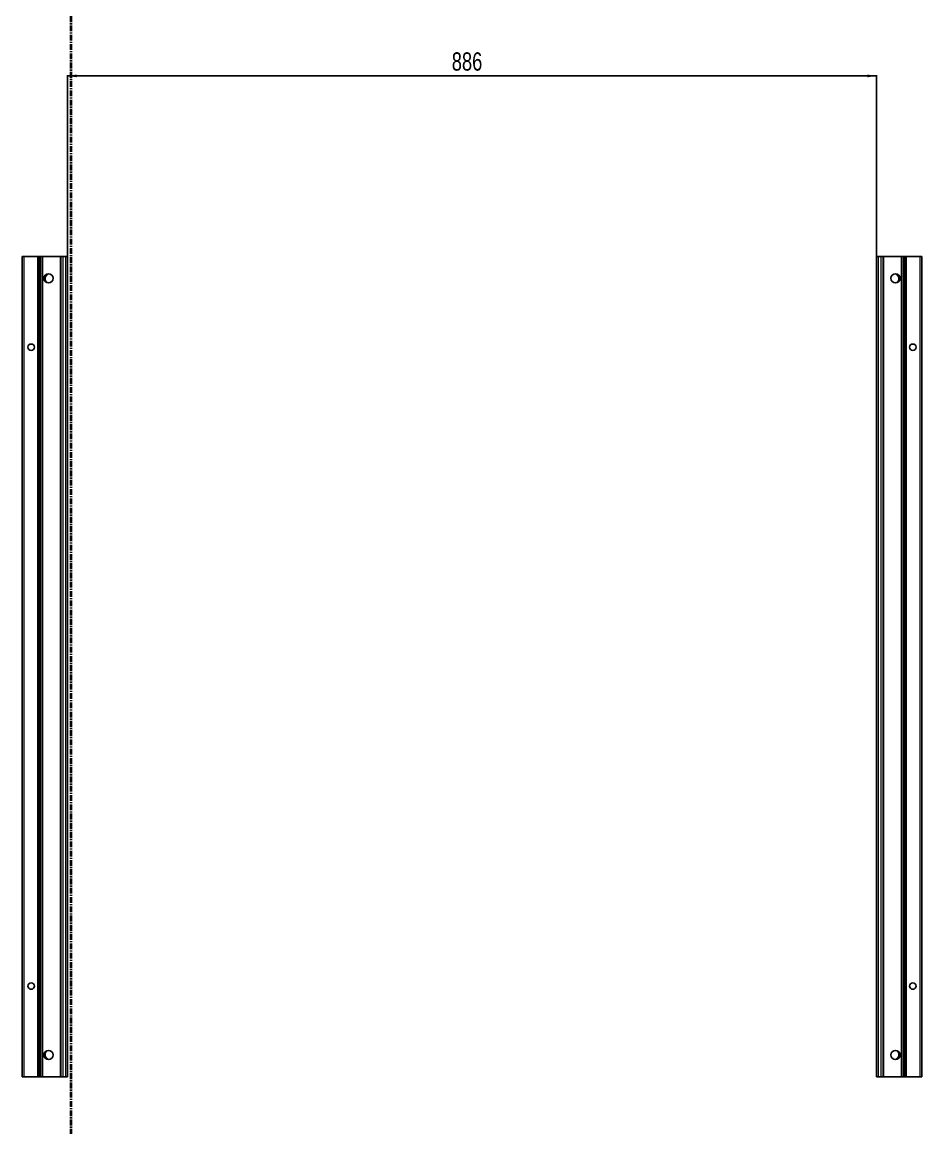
# Model space of a CAD drawing. Header units: millimetres. Extents: x -199 to 3217, y -2247 to 1507.
# Drawn here: x 1126 to 2111, y -908 to 304 of the extents above; entities that cross this region are included whole.
import ezdxf

# ---------------------------------------------------------------- set-up
doc = ezdxf.new("R2010")
doc.units = ezdxf.units.MM
doc.linetypes.add('CENTER', pattern=[10.16, 6.35, -1.27, 1.27, -1.27])
doc.layers.add('FORMAT', color=7, linetype='Continuous')
doc.styles.add('SLDTEXTSTYLE0', font='TXT', dxfattribs={"width": 0.75})
doc.dimstyles.new('SLDDIMSTYLE0', dxfattribs={"dimtxt": 20, "dimasz": 10, "dimexe": 0, "dimexo": 0.0625, "dimgap": 5, "dimtad": 2, "dimdec": 1, "dimrnd": 1e-09, "dimzin": 12, "dimdsep": 46, "dimtxsty": 'SLDTEXTSTYLE0', "dimsah": 1, "dimcen": 0.09, "dimadec": 0, "dimazin": 3, "dimtfac": 1, "dimtofl": 0, "dimtmove": 0, "dimatfit": 3, "dimfxl": 0, "dimfrac": 2, "dimtolj": 1, "dimtzin": 12, "dimarcsym": 0})

# ---------------------------------------------------------------- blocks, each defined once
blk = doc.blocks.new('_D_4')
at = {"layer": 'FORMAT'}
for p, q in [((1175.4, 47.2), (1175.4, 246)), ((1175.4, 245), (2061.4, 245)), ((2061.4, 47.2), (2061.4, 246))]:
    blk.add_line(p, q, dxfattribs=at)
for points in [[(1175.4, 245), (1185.4, 243.5), (1185.4, 246.5)], [(2061.4, 245), (2051.4, 246.5), (2051.4, 243.5)]]:
    blk.add_solid(points, dxfattribs=at)
at = {"layer": 'FORMAT', "insert": (1596.2, 270.8), "char_height": 20, "attachment_point": 1, "style": 'SLDTEXTSTYLE0'}
blk.add_mtext('886', dxfattribs=at)

msp = doc.modelspace()

# ---------------------------------------------------------------- linework, layer by layer
at = {"color": 7, "linetype": 'CENTER', "lineweight": 35}
msp.add_line((1179.1, 1499.09), (1179.1, -1103.67), dxfattribs=at)
at = {"color": 7, "linetype": 'Continuous', "lineweight": 25}
for p, q in [((1125.67, -851.79), (1125.67, 47.21)), ((1125.67, 47.21), (1127.67, 47.21)), ((1127.67, 47.21), (1143.02, 47.21)), ((1143.02, 47.21), (1143.67, 47.21)), ((1143.67, 23.46), (1143.67, 47.21)), ((1143.67, 47.21), (1144.25, 47.21)), ((1144.25, 47.21), (1145.46, 47.21)), ((1145.46, 47.21), (1145.46, -851.79)), ((1145.46, 47.21), (1145.49, 47.21)), ((1145.49, 47.21), (1145.49, -851.79)), ((1145.49, 47.21), (1146.7, 47.21)), ((1146.7, 47.21), (1148.11, 47.21)), ((1148.11, 47.21), (1167.52, 47.21)), ((1167.52, 47.21), (1168.17, 47.21)), ((1168.17, -851.79), (1168.17, 47.21)), ((1168.17, 47.21), (1170.17, 47.21)), ((1170.17, 47.21), (1173.37, 47.21)), ((1173.37, 47.21), (1175.37, 47.21)), ((1175.37, 47.21), (1175.37, -851.79)), ((2061.37, -851.79), (2061.37, 47.21)), ((2061.37, 47.21), (2063.37, 47.21)), ((2066.57, 47.21), (2063.37, 47.21)), ((2066.57, 47.21), (2068.57, 47.21)), ((2068.57, 47.21), (2068.57, -851.79)), ((2068.57, 47.21), (2069.22, 47.21)), ((2088.62, 47.21), (2069.22, 47.21)), ((2088.62, 47.21), (2090.03, 47.21)), ((2091.24, 47.21), (2090.03, 47.21)), ((2091.24, -851.79), (2091.24, 47.21)), ((2091.27, 47.21), (2091.24, 47.21)), ((2091.27, -851.79), (2091.27, 47.21)), ((2092.48, 47.21), (2091.27, 47.21)), ((2092.48, 47.21), (2093.07, 47.21)), ((2093.07, 47.21), (2093.07, 23.46)), ((2093.07, 47.21), (2093.72, 47.21)), ((2109.07, 47.21), (2093.72, 47.21)), ((2109.07, 47.21), (2111.07, 47.21)), ((2111.07, 47.21), (2111.07, -851.79)), ((1153.72, 27.73), (1153.72, 28.14)), ((2083.02, 28.14), (2083.02, 27.73)), ((1143.73, 23.35), (1143.67, 23.46)), ((1143.67, 23.46), (1143.67, 21.96)), ((1143.67, 21.96), (1143.73, 22.06)), ((1143.67, -26.54), (1143.67, 21.96)), ((1143.73, 22.06), (1143.73, 23.35)), ((2093.07, 23.46), (2093, 23.35)), ((2093, 23.35), (2093, 22.06)), ((2093, 22.06), (2093.07, 21.96)), ((2093.07, 21.96), (2093.07, 23.46)), ((2093.07, 21.96), (2093.07, -26.54)), ((1143.73, -26.65), (1143.67, -26.54)), ((1143.67, -26.54), (1143.67, -28.04)), ((1143.67, -28.04), (1143.73, -27.94)), ((1143.67, -76.54), (1143.67, -28.04)), ((1143.73, -27.94), (1143.73, -26.65)), ((2093.07, -26.54), (2093, -26.65)), ((2093, -26.65), (2093, -27.94)), ((2093, -27.94), (2093.07, -28.04)), ((2093.07, -28.04), (2093.07, -26.54)), ((2093.07, -28.04), (2093.07, -76.54)), ((1143.73, -76.65), (1143.67, -76.54)), ((1143.67, -76.54), (1143.67, -78.04)), ((1143.67, -78.04), (1143.73, -77.94)), ((1143.67, -126.54), (1143.67, -78.04)), ((1143.73, -77.94), (1143.73, -76.65)), ((2093.07, -76.54), (2093, -76.65)), ((2093, -76.65), (2093, -77.94)), ((2093, -77.94), (2093.07, -78.04)), ((2093.07, -78.04), (2093.07, -76.54)), ((2093.07, -78.04), (2093.07, -126.54)), ((1143.73, -126.65), (1143.67, -126.54)), ((1143.67, -126.54), (1143.67, -128.04)), ((1143.67, -128.04), (1143.73, -127.94)), ((1143.67, -176.54), (1143.67, -128.04)), ((1143.73, -127.94), (1143.73, -126.65)), ((2093.07, -126.54), (2093, -126.65)), ((2093, -126.65), (2093, -127.94)), ((2093, -127.94), (2093.07, -128.04)), ((2093.07, -128.04), (2093.07, -126.54)), ((2093.07, -128.04), (2093.07, -176.54)), ((1143.73, -176.65), (1143.67, -176.54)), ((1143.67, -176.54), (1143.67, -178.04)), ((1143.67, -178.04), (1143.73, -177.94)), ((1143.67, -226.54), (1143.67, -178.04)), ((1143.73, -177.94), (1143.73, -176.65)), ((2093.07, -176.54), (2093, -176.65)), ((2093, -176.65), (2093, -177.94)), ((2093, -177.94), (2093.07, -178.04)), ((2093.07, -178.04), (2093.07, -176.54)), ((2093.07, -178.04), (2093.07, -226.54)), ((1143.73, -226.65), (1143.67, -226.54)), ((1143.67, -226.54), (1143.67, -228.04)), ((1143.67, -228.04), (1143.73, -227.94)), ((1143.67, -276.54), (1143.67, -228.04)), ((1143.73, -227.94), (1143.73, -226.65)), ((2093.07, -226.54), (2093, -226.65)), ((2093, -226.65), (2093, -227.94)), ((2093, -227.94), (2093.07, -228.04)), ((2093.07, -228.04), (2093.07, -226.54)), ((2093.07, -228.04), (2093.07, -276.54)), ((1143.73, -276.65), (1143.67, -276.54)), ((1143.67, -276.54), (1143.67, -278.04)), ((1143.67, -278.04), (1143.73, -277.94)), ((1143.67, -326.54), (1143.67, -278.04)), ((1143.73, -277.94), (1143.73, -276.65)), ((2093.07, -276.54), (2093, -276.65)), ((2093, -276.65), (2093, -277.94)), ((2093, -277.94), (2093.07, -278.04)), ((2093.07, -278.04), (2093.07, -276.54)), ((2093.07, -278.04), (2093.07, -326.54)), ((1143.73, -326.65), (1143.67, -326.54)), ((1143.67, -326.54), (1143.67, -328.04)), ((1143.73, -327.94), (1143.73, -326.65)), ((2093.07, -326.54), (2093, -326.65)), ((2093, -326.65), (2093, -327.94)), ((2093.07, -328.04), (2093.07, -326.54)), ((1143.67, -328.04), (1143.73, -327.94)), ((1143.67, -376.54), (1143.67, -328.04)), ((2093, -327.94), (2093.07, -328.04)), ((2093.07, -328.04), (2093.07, -376.54)), ((1143.73, -376.65), (1143.67, -376.54)), ((1143.67, -376.54), (1143.67, -378.04)), ((1143.67, -378.04), (1143.73, -377.94)), ((1143.67, -426.54), (1143.67, -378.04)), ((1143.73, -377.94), (1143.73, -376.65)), ((2093.07, -376.54), (2093, -376.65)), ((2093, -376.65), (2093, -377.94)), ((2093, -377.94), (2093.07, -378.04)), ((2093.07, -378.04), (2093.07, -376.54)), ((2093.07, -378.04), (2093.07, -426.54)), ((1143.73, -426.65), (1143.67, -426.54)), ((1143.67, -426.54), (1143.67, -428.04)), ((1143.67, -428.04), (1143.73, -427.94)), ((1143.67, -476.54), (1143.67, -428.04)), ((1143.73, -427.94), (1143.73, -426.65)), ((2093.07, -426.54), (2093, -426.65)), ((2093, -426.65), (2093, -427.94)), ((2093, -427.94), (2093.07, -428.04)), ((2093.07, -428.04), (2093.07, -426.54)), ((2093.07, -428.04), (2093.07, -476.54)), ((1143.73, -476.65), (1143.67, -476.54)), ((1143.67, -476.54), (1143.67, -478.04)), ((1143.67, -478.04), (1143.73, -477.94)), ((1143.67, -526.54), (1143.67, -478.04)), ((1143.73, -477.94), (1143.73, -476.65)), ((2093.07, -476.54), (2093, -476.65)), ((2093, -476.65), (2093, -477.94)), ((2093, -477.94), (2093.07, -478.04)), ((2093.07, -478.04), (2093.07, -476.54)), ((2093.07, -478.04), (2093.07, -526.54)), ((1143.73, -526.65), (1143.67, -526.54)), ((1143.67, -526.54), (1143.67, -528.04)), ((1143.67, -528.04), (1143.73, -527.94)), ((1143.67, -576.54), (1143.67, -528.04)), ((1143.73, -527.94), (1143.73, -526.65)), ((2093.07, -526.54), (2093, -526.65)), ((2093, -526.65), (2093, -527.94)), ((2093, -527.94), (2093.07, -528.04)), ((2093.07, -528.04), (2093.07, -526.54)), ((2093.07, -528.04), (2093.07, -576.54)), ((1143.73, -576.65), (1143.67, -576.54)), ((1143.67, -576.54), (1143.67, -578.04)), ((1143.67, -578.04), (1143.73, -577.94)), ((1143.67, -626.54), (1143.67, -578.04)), ((1143.73, -577.94), (1143.73, -576.65)), ((2093.07, -576.54), (2093, -576.65)), ((2093, -576.65), (2093, -577.94)), ((2093, -577.94), (2093.07, -578.04)), ((2093.07, -578.04), (2093.07, -576.54)), ((2093.07, -578.04), (2093.07, -626.54)), ((1143.73, -626.65), (1143.67, -626.54)), ((1143.67, -626.54), (1143.67, -628.04)), ((1143.67, -628.04), (1143.73, -627.94)), ((1143.67, -676.54), (1143.67, -628.04)), ((1143.73, -627.94), (1143.73, -626.65)), ((2093.07, -626.54), (2093, -626.65)), ((2093, -626.65), (2093, -627.94)), ((2093, -627.94), (2093.07, -628.04)), ((2093.07, -628.04), (2093.07, -626.54)), ((2093.07, -628.04), (2093.07, -676.54)), ((1143.73, -676.65), (1143.67, -676.54)), ((1143.67, -676.54), (1143.67, -678.04)), ((1143.67, -678.04), (1143.73, -677.94)), ((1143.67, -726.54), (1143.67, -678.04)), ((1143.73, -677.94), (1143.73, -676.65)), ((2093.07, -676.54), (2093, -676.65)), ((2093, -676.65), (2093, -677.94)), ((2093, -677.94), (2093.07, -678.04)), ((2093.07, -678.04), (2093.07, -676.54)), ((2093.07, -678.04), (2093.07, -726.54)), ((1143.73, -726.65), (1143.67, -726.54)), ((1143.67, -726.54), (1143.67, -728.04)), ((1143.73, -727.94), (1143.73, -726.65)), ((2093.07, -726.54), (2093, -726.65)), ((2093, -726.65), (2093, -727.94)), ((2093.07, -728.04), (2093.07, -726.54)), ((1143.67, -728.04), (1143.73, -727.94)), ((1143.67, -776.54), (1143.67, -728.04)), ((2093, -727.94), (2093.07, -728.04)), ((2093.07, -728.04), (2093.07, -776.54)), ((1143.73, -776.65), (1143.67, -776.54)), ((1143.67, -776.54), (1143.67, -778.04)), ((1143.67, -778.04), (1143.73, -777.94)), ((1143.67, -826.54), (1143.67, -778.04)), ((1143.73, -777.94), (1143.73, -776.65)), ((2093.07, -776.54), (2093, -776.65)), ((2093, -776.65), (2093, -777.94)), ((2093, -777.94), (2093.07, -778.04)), ((2093.07, -778.04), (2093.07, -776.54)), ((2093.07, -778.04), (2093.07, -826.54)), ((1143.73, -826.65), (1143.67, -826.54)), ((1143.67, -826.54), (1143.67, -828.04)), ((1143.67, -828.04), (1143.73, -827.94)), ((1143.67, -851.79), (1143.67, -828.04)), ((1143.73, -827.94), (1143.73, -826.65)), ((1153.72, -832.73), (1153.72, -832.32)), ((2083.02, -832.32), (2083.02, -832.73)), ((2093.07, -826.54), (2093, -826.65)), ((2093, -826.65), (2093, -827.94)), ((2093, -827.94), (2093.07, -828.04)), ((2093.07, -828.04), (2093.07, -826.54)), ((2093.07, -828.04), (2093.07, -851.79)), ((1127.67, -851.79), (1125.67, -851.79)), ((1127.67, -851.79), (1143.02, -851.79)), ((1143.67, -851.79), (1143.02, -851.79)), ((1144.25, -851.79), (1143.67, -851.79)), ((1144.25, -851.79), (1145.46, -851.79)), ((1145.46, -851.79), (1145.49, -851.79)), ((1145.49, -851.79), (1146.7, -851.79)), ((1148.11, -851.79), (1146.7, -851.79)), ((1148.11, -851.79), (1167.52, -851.79)), ((1168.17, -851.79), (1167.52, -851.79)), ((1170.17, -851.79), (1168.17, -851.79)), ((1170.17, -851.79), (1173.37, -851.79)), ((1175.37, -851.79), (1173.37, -851.79)), ((2063.37, -851.79), (2061.37, -851.79)), ((2066.57, -851.79), (2063.37, -851.79)), ((2068.57, -851.79), (2066.57, -851.79)), ((2069.22, -851.79), (2068.57, -851.79)), ((2088.62, -851.79), (2069.22, -851.79)), ((2090.03, -851.79), (2088.62, -851.79)), ((2091.24, -851.79), (2090.03, -851.79)), ((2091.27, -851.79), (2091.24, -851.79)), ((2092.48, -851.79), (2091.27, -851.79)), ((2093.07, -851.79), (2092.48, -851.79)), ((2093.72, -851.79), (2093.07, -851.79)), ((2109.07, -851.79), (2093.72, -851.79)), ((2111.07, -851.79), (2109.07, -851.79))]:
    msp.add_line(p, q, dxfattribs=at)
at = {"color": 8, "linetype": 'Continuous', "lineweight": 18}
for p, q in [((1127.67, 47.21), (1127.67, -851.79)), ((1143.02, -851.79), (1143.02, 47.21)), ((1144.25, 47.21), (1144.25, -851.79)), ((1146.7, -851.79), (1146.7, 47.21)), ((1148.11, 47.21), (1148.11, -851.79)), ((1167.52, -851.79), (1167.52, 47.21)), ((1170.17, 47.21), (1170.17, -851.79)), ((1173.37, -851.79), (1173.37, 47.21)), ((2063.37, 47.21), (2063.37, -851.79)), ((2066.57, -851.79), (2066.57, 47.21)), ((2069.22, 47.21), (2069.22, -851.79)), ((2088.62, -851.79), (2088.62, 47.21)), ((2090.03, 47.21), (2090.03, -851.79)), ((2092.48, -851.79), (2092.48, 47.21)), ((2093.72, 47.21), (2093.72, -851.79)), ((2109.07, -851.79), (2109.07, 47.21))]:
    msp.add_line(p, q, dxfattribs=at)
at = {"color": 7, "linetype": 'Continuous', "lineweight": 25}
for centre, radius in [((1154.52, 23.21), 5), ((2082.22, 23.21), 5), ((1135.57, -52.29), 3.5), ((2101.17, -52.29), 3.5), ((1135.57, -752.29), 3.5), ((2101.17, -752.29), 3.5), ((1154.52, -827.79), 5), ((2082.22, -827.79), 5)]:
    msp.add_circle(centre, radius, dxfattribs=at)
for centre, radius, start, end in [((1156.02, 22.71), 5.25, 119.14074, 233.81086), ((1153.22, 27.73), 0.5, 299.14074, 0), ((2083.52, 27.73), 0.5, 180, 240.85926), ((2080.72, 22.71), 5.25, 306.18916, 60.85926), ((1156.02, -827.29), 5.25, 126.18914, 240.85926), ((2080.72, -827.29), 5.25, 299.14074, 53.81094), ((1153.22, -832.32), 0.5, 0, 60.85926), ((2083.52, -832.32), 0.5, 119.14074, 180)]:
    msp.add_arc(centre, radius, start, end, dxfattribs=at)

# ---------------------------------------------------------------- dimensions: what is measured, and where the dimension line sits
at = {"layer": 'FORMAT'}
dim = msp.add_linear_dim(base=(2061.37, 245), p1=(1175.37, 47.21), p2=(2061.37, 47.21), angle=0, dimstyle='SLDDIMSTYLE0', dxfattribs=at)
dim.commit()
dim.dimension.update_dxf_attribs({"geometry": '_D_4', "text_midpoint": (1618.37, 245), "dimtype": 160})

doc.saveas('drawing.dxf')
